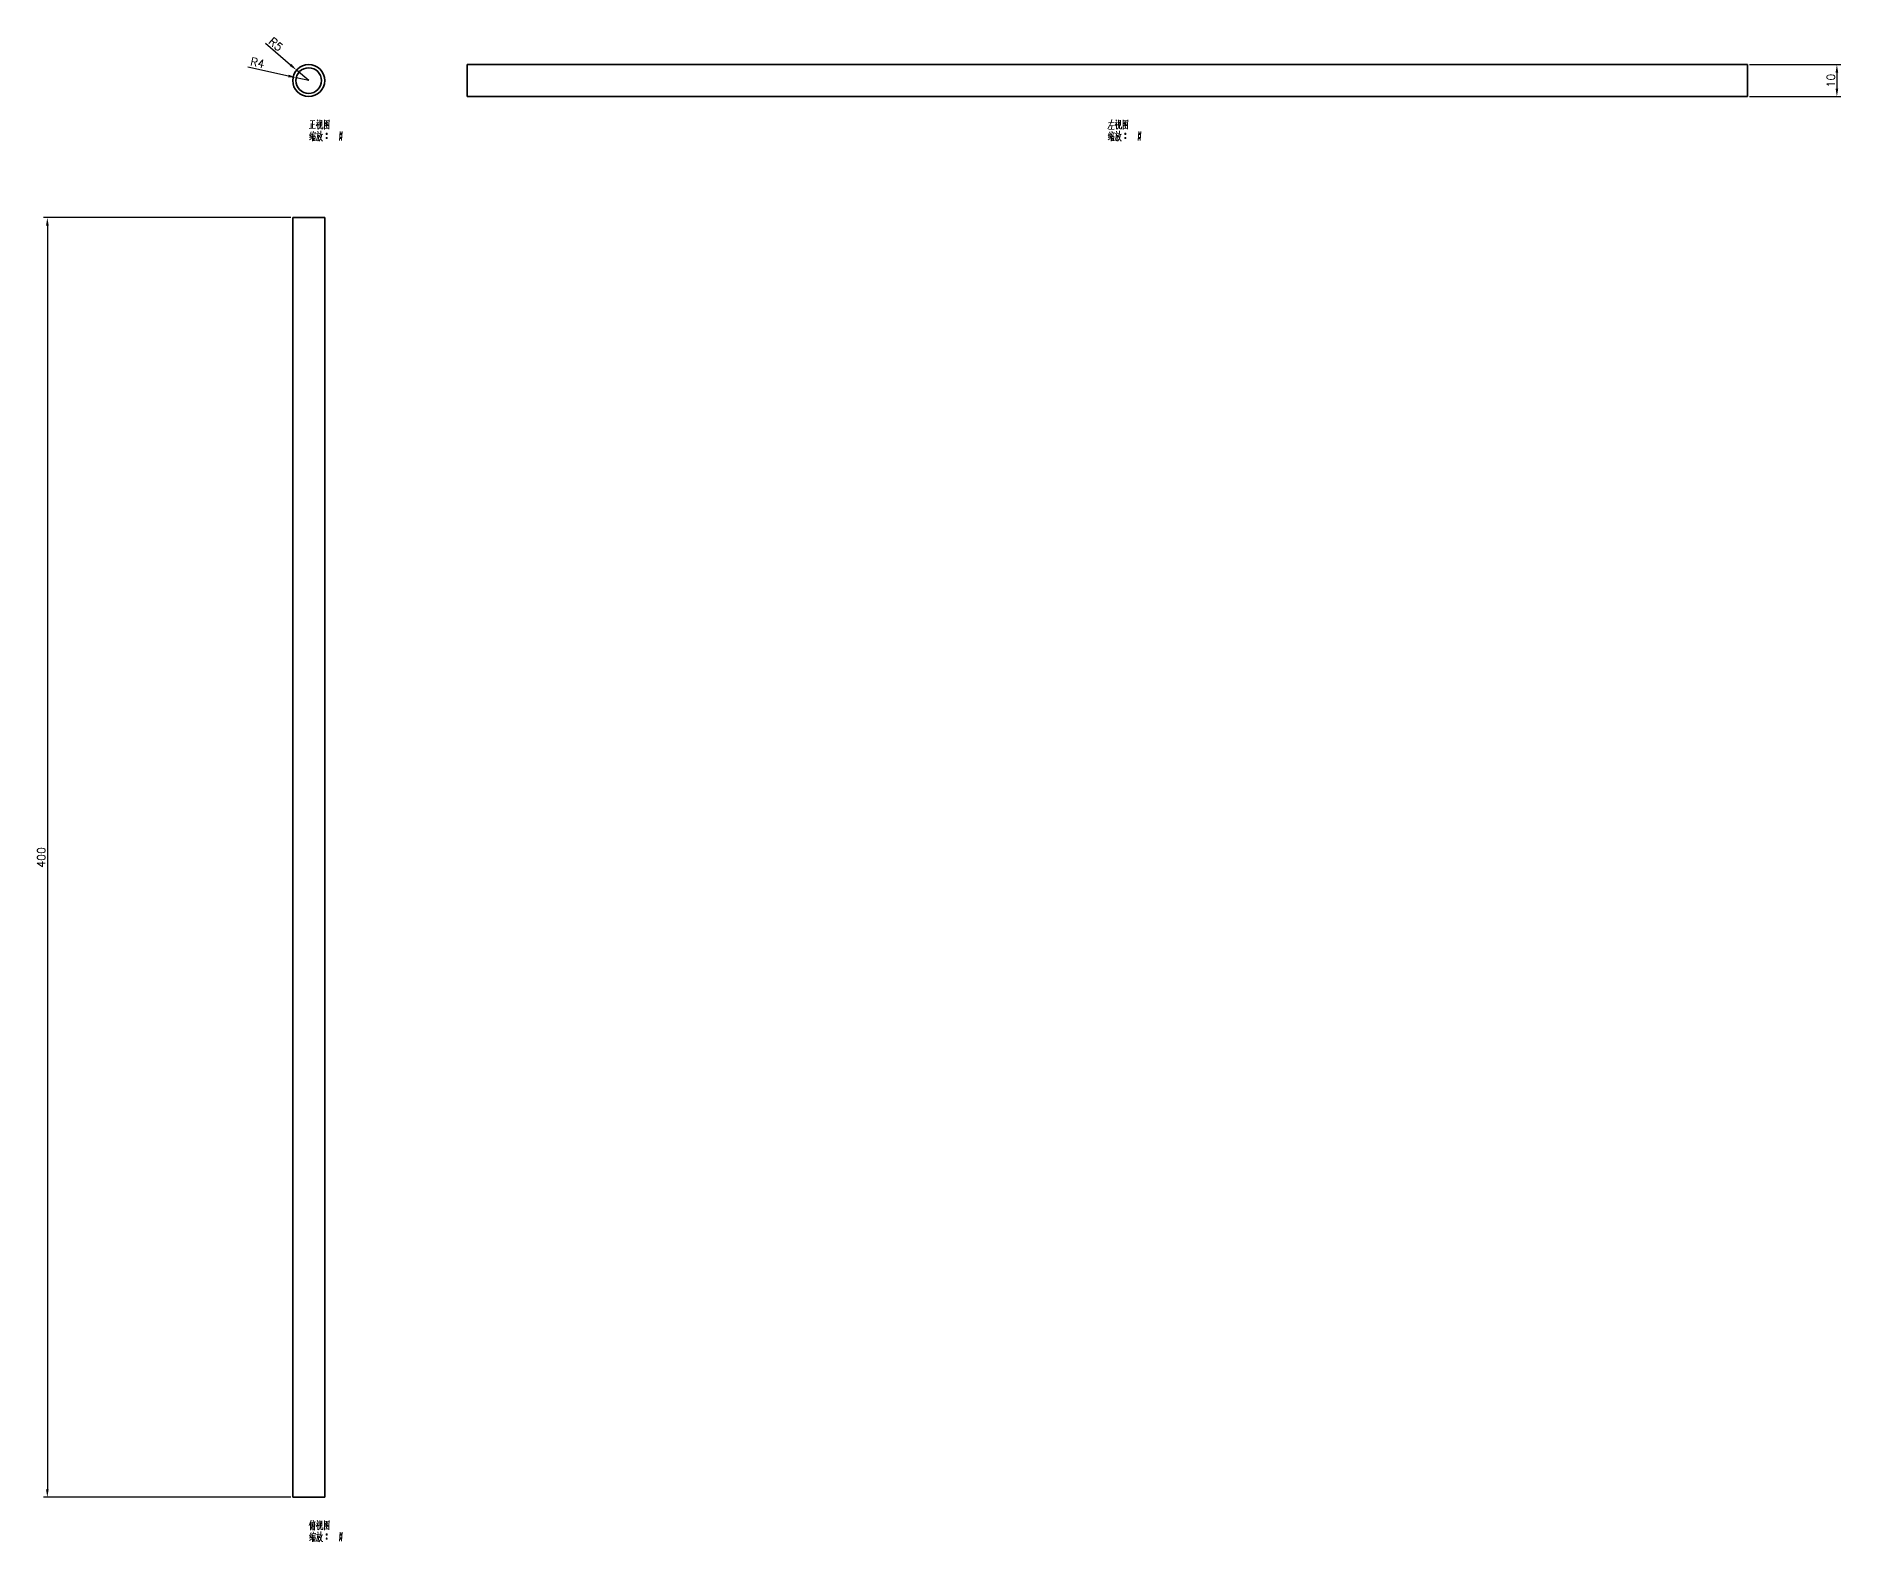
# Model space of a CAD drawing. Header units: millimetres. Extents: x 909 to 3350, y 832 to 1771.
# Drawn here: x 909 to 1473, y 832 to 1303 of the extents above; entities that cross this region are included whole.
import ezdxf

# ---------------------------------------------------------------- set-up
doc = ezdxf.new("R2010")
doc.units = ezdxf.units.MM
doc.header["$LTSCALE"] = 0.3
doc.layers.add('尺寸线', color=3, linetype='Continuous', lineweight=25)
doc.styles.get("Standard").update_dxf_attribs({"font": 'txt', "bigfont": 'gbcbig.shx'})
doc.dimstyles.new('ISO-25', dxfattribs={"dimtxt": 2.5, "dimasz": 2.5, "dimexe": 1.25, "dimexo": 0.625, "dimtad": 1, "dimtxsty": 'Standard', "dimcen": 2.5, "dimadec": 0, "dimazin": 0, "dimtfac": 1, "dimtmove": 0, "dimatfit": 3, "dimfxl": 1, "dimarcsym": 0})

# ---------------------------------------------------------------- blocks, each defined once
blk = doc.blocks.new('*D34')
at = {"layer": 'Defpoints', "color": 0, "transparency": 16777216}
for p in [(988.74, 1245.91), (912.08, 845.91), (988.74, 845.91)]:
    blk.add_point(p, dxfattribs=at)
at = {"layer": '尺寸线', "color": 0, "lineweight": -2, "transparency": 16777216}
for p, q in [((988.12, 1245.91), (910.83, 1245.91)), ((912.08, 1243.41), (912.08, 848.41)), ((988.12, 845.91), (910.83, 845.91))]:
    blk.add_line(p, q, dxfattribs=at)
at = {"layer": '尺寸线', "color": 0, "transparency": 16777216}
for points in [[(911.66, 1243.41), (912.5, 1243.41), (912.08, 1245.91)], [(911.66, 848.41), (912.5, 848.41), (912.08, 845.91)]]:
    blk.add_solid(points, dxfattribs=at)
at = {"layer": '尺寸线', "color": 0, "transparency": 16777216, "insert": (910.2, 1045.91), "char_height": 2.5, "attachment_point": 5, "rotation": 90}
blk.add_mtext('400', dxfattribs=at)
blk = doc.blocks.new('*D35')
at = {"layer": 'Defpoints', "color": 0, "transparency": 16777216}
for p in [(1443.31, 1293.74), (1443.31, 1283.74), (1471.27, 1283.74)]:
    blk.add_point(p, dxfattribs=at)
at = {"layer": '尺寸线', "color": 0, "lineweight": -2, "transparency": 16777216}
for p, q in [((1443.93, 1293.74), (1472.52, 1293.74)), ((1471.27, 1291.24), (1471.27, 1286.24)), ((1443.93, 1283.74), (1472.52, 1283.74))]:
    blk.add_line(p, q, dxfattribs=at)
at = {"layer": '尺寸线', "color": 0, "transparency": 16777216}
for points in [[(1470.86, 1291.24), (1471.69, 1291.24), (1471.27, 1293.74)], [(1470.86, 1286.24), (1471.69, 1286.24), (1471.27, 1283.74)]]:
    blk.add_solid(points, dxfattribs=at)
at = {"layer": '尺寸线', "color": 0, "transparency": 16777216, "insert": (1469.4, 1288.74), "char_height": 2.5, "attachment_point": 5, "rotation": 90}
blk.add_mtext('10', dxfattribs=at)
blk = doc.blocks.new('*D36')
at = {"layer": 'Defpoints', "color": 0, "transparency": 16777216}
for p in [(989.84, 1289.63), (993.74, 1288.74)]:
    blk.add_point(p, dxfattribs=at)
at = {"layer": '尺寸线', "color": 0, "lineweight": -2, "transparency": 16777216}
for p, q in [((974.72, 1293.08), (987.4, 1290.19)), ((993.74, 1288.74), (989.84, 1289.63))]:
    blk.add_line(p, q, dxfattribs=at)
at = {"layer": '尺寸线', "color": 0, "transparency": 16777216}
blk.add_solid([(987.5, 1290.59), (987.31, 1289.78), (989.84, 1289.63)], dxfattribs=at)
at = {"layer": '尺寸线', "color": 0, "transparency": 16777216, "insert": (977.77, 1294.31), "char_height": 2.5, "attachment_point": 5, "rotation": 347.1546}
blk.add_mtext('R4', dxfattribs=at)
blk = doc.blocks.new('*D37')
at = {"layer": 'Defpoints', "color": 0, "transparency": 16777216}
for p in [(989.96, 1292.01), (993.74, 1288.74)]:
    blk.add_point(p, dxfattribs=at)
at = {"layer": '尺寸线', "color": 0, "lineweight": -2, "transparency": 16777216}
for p, q in [((980.22, 1300.44), (988.07, 1293.65)), ((993.74, 1288.74), (989.96, 1292.01))]:
    blk.add_line(p, q, dxfattribs=at)
at = {"layer": '尺寸线', "color": 0, "transparency": 16777216}
blk.add_solid([(988.34, 1293.96), (987.8, 1293.33), (989.96, 1292.01)], dxfattribs=at)
at = {"layer": '尺寸线', "color": 0, "transparency": 16777216, "insert": (983.49, 1300.09), "char_height": 2.5, "attachment_point": 5, "rotation": 319.1454}
blk.add_mtext('R5', dxfattribs=at)

msp = doc.modelspace()

# ---------------------------------------------------------------- linework, layer by layer
at = {"color": 7, "lineweight": 35}
for p, q in [((1043.308, 1288.743), (1043.308, 1293.743)), ((1043.308, 1293.743), (1443.308, 1293.743)), ((1443.308, 1288.743), (1443.308, 1293.743)), ((1043.308, 1283.743), (1043.308, 1288.743)), ((1443.308, 1283.743), (1443.308, 1288.743)), ((1043.308, 1283.743), (1443.308, 1283.743)), ((988.742, 1245.906), (988.742, 845.906)), ((988.742, 1245.906), (998.742, 1245.906)), ((998.742, 1245.906), (998.742, 845.906)), ((988.742, 845.906), (998.742, 845.906))]:
    msp.add_line(p, q, dxfattribs=at)
at = {"color": 7, "lineweight": 13}
for points in [[(994.197, 1276.183), (995.702, 1276.253)], [(994.477, 1275.378), (994.477, 1273.803)], [(994.967, 1276.183), (994.967, 1275.028), (994.967, 1273.838)], [(994.967, 1275.063), (995.597, 1275.133)], [(996.787, 1275.798), (996.612, 1275.308), (996.122, 1274.573)], [(996.157, 1275.588), (996.717, 1275.658)], [(996.437, 1276.463), (996.717, 1276.043)], [(996.612, 1275.308), (996.612, 1273.523)], [(996.612, 1275.133), (996.927, 1274.818)], [(997.207, 1276.428), (997.207, 1274.748)], [(997.872, 1276.253), (997.207, 1276.183)], [(997.417, 1274.783), (997.242, 1274.153)], [(997.522, 1275.833), (997.417, 1274.783)], [(997.557, 1273.803), (997.557, 1274.888)], [(997.802, 1274.678), (997.872, 1276.358)], [(998.642, 1276.463), (998.642, 1274.993), (998.642, 1273.488)], [(998.642, 1276.428), (998.642, 1275.028), (998.642, 1273.628)], [(1000.112, 1276.288), (998.642, 1276.148)], [(998.712, 1274.538), (999.202, 1274.958)], [(999.412, 1276.008), (998.852, 1275.203)], [(999.167, 1275.448), (999.867, 1274.713)], [(999.202, 1275.658), (999.657, 1275.728)], [(999.202, 1274.958), (999.412, 1275.238)], [(999.272, 1274.748), (999.517, 1274.468)], [(999.412, 1275.238), (999.762, 1275.868)], [(999.867, 1274.713), (1000.042, 1274.748)], [(1000.077, 1273.663), (1000.077, 1275.028), (1000.112, 1276.428)], [(1244.008, 1274.573), (1243.448, 1273.698)], [(1243.658, 1275.553), (1245.478, 1275.693)], [(1244.463, 1275.623), (1244.008, 1274.573)], [(1244.148, 1274.643), (1245.233, 1274.748)], [(1244.673, 1276.568), (1244.463, 1275.623)], [(1244.673, 1274.678), (1244.638, 1273.488)], [(1246.353, 1275.798), (1246.178, 1275.308), (1245.688, 1274.573)], [(1245.723, 1275.588), (1246.283, 1275.658)], [(1246.003, 1276.463), (1246.283, 1276.043)], [(1246.178, 1275.308), (1246.178, 1273.523)], [(1246.178, 1275.133), (1246.493, 1274.818)], [(1246.773, 1276.428), (1246.773, 1274.748)], [(1247.438, 1276.253), (1246.773, 1276.183)], [(1246.983, 1274.783), (1246.808, 1274.153)], [(1247.088, 1275.833), (1246.983, 1274.783)], [(1247.123, 1273.803), (1247.123, 1274.888)], [(1247.368, 1274.678), (1247.438, 1276.358)], [(1248.208, 1276.463), (1248.208, 1274.993), (1248.208, 1273.488)], [(1248.208, 1276.428), (1248.208, 1275.028), (1248.208, 1273.628)], [(1249.678, 1276.288), (1248.208, 1276.148)], [(1248.278, 1274.538), (1248.768, 1274.958)], [(1248.978, 1276.008), (1248.418, 1275.203)], [(1248.733, 1275.448), (1249.433, 1274.713)], [(1248.768, 1275.658), (1249.223, 1275.728)], [(1248.768, 1274.958), (1248.978, 1275.238)], [(1248.838, 1274.748), (1249.083, 1274.468)], [(1248.978, 1275.238), (1249.328, 1275.868)], [(1249.433, 1274.713), (1249.608, 1274.748)], [(1249.643, 1273.663), (1249.643, 1275.028), (1249.678, 1276.428)], [(993.917, 1273.768), (995.877, 1273.873)], [(993.952, 1270.268), (994.652, 1270.653)], [(994.407, 1271.703), (993.987, 1271.563)], [(994.477, 1272.718), (994.022, 1271.633)], [(994.057, 1270.933), (994.582, 1271.108)], [(994.547, 1271.948), (994.092, 1270.933)], [(994.862, 1271.423), (994.547, 1270.933)], [(994.792, 1272.403), (994.687, 1271.843)], [(994.792, 1272.263), (995.842, 1272.403)], [(995.037, 1271.983), (994.862, 1271.423)], [(994.897, 1271.493), (994.897, 1269.778)], [(995.107, 1271.703), (995.807, 1271.808)], [(995.177, 1272.893), (995.352, 1272.508)], [(995.177, 1271.283), (995.212, 1269.883)], [(995.177, 1271.178), (995.702, 1271.248)], [(995.212, 1270.618), (995.597, 1270.688)], [(995.667, 1270.128), (995.247, 1270.058)], [(995.422, 1271.738), (995.352, 1271.178)], [(995.737, 1271.353), (995.667, 1269.953)], [(995.877, 1272.508), (995.737, 1272.053)], [(996.647, 1272.123), (996.542, 1271.213), (996.437, 1270.793), (996.122, 1269.918)], [(996.157, 1272.053), (997.207, 1272.193)], [(996.962, 1271.633), (996.857, 1270.793), (996.717, 1269.953), (996.507, 1270.233)], [(996.577, 1271.458), (996.962, 1271.528)], [(996.647, 1272.963), (996.752, 1272.403)], [(996.717, 1273.523), (996.997, 1273.803)], [(997.347, 1270.373), (996.962, 1269.848)], [(996.997, 1273.803), (997.242, 1274.153)], [(997.347, 1271.633), (997.172, 1271.073)], [(997.277, 1271.388), (997.837, 1269.953)], [(997.487, 1272.263), (997.347, 1271.633)], [(997.627, 1271.003), (997.347, 1270.373)], [(997.417, 1271.878), (998.117, 1272.018)], [(997.557, 1272.998), (997.487, 1272.263)], [(997.697, 1273.698), (997.557, 1273.803)], [(997.837, 1271.948), (997.627, 1271.003)], [(998.117, 1273.698), (997.697, 1273.698)], [(997.837, 1269.953), (998.152, 1269.953)], [(998.117, 1274.328), (998.117, 1273.698)], [(998.642, 1273.733), (1000.007, 1273.838)], [(999.167, 1274.363), (999.517, 1273.978)], [(999.167, 1272.088), (999.552, 1272.088)], [(999.167, 1270.828), (999.552, 1270.828)], [(999.202, 1272.193), (999.517, 1272.193)], [(999.202, 1271.948), (999.517, 1271.948)], [(999.202, 1270.933), (999.517, 1270.933)], [(999.202, 1270.688), (999.517, 1270.688)], [(1000.077, 1273.558), (1000.077, 1273.663), (1000.007, 1273.838)], [(1003.612, 1272.823), (1003.507, 1271.423), (1003.402, 1270.023)], [(1003.612, 1272.088), (1003.997, 1272.088)], [(1003.612, 1270.828), (1003.997, 1270.828)], [(1003.647, 1272.193), (1003.962, 1272.193)], [(1003.647, 1271.948), (1003.962, 1271.948)], [(1003.647, 1270.933), (1003.962, 1270.933)], [(1003.647, 1270.688), (1003.962, 1270.688)], [(1004.207, 1272.823), (1004.102, 1271.423), (1003.997, 1270.023)], [(1243.518, 1270.268), (1244.218, 1270.653)], [(1243.973, 1271.703), (1243.553, 1271.563)], [(1244.043, 1272.718), (1243.588, 1271.633)], [(1243.623, 1270.933), (1244.148, 1271.108)], [(1244.113, 1271.948), (1243.658, 1270.933)], [(1243.763, 1273.453), (1245.478, 1273.558)], [(1244.428, 1271.423), (1244.113, 1270.933)], [(1244.358, 1272.403), (1244.253, 1271.843)], [(1244.358, 1272.263), (1245.408, 1272.403)], [(1244.603, 1271.983), (1244.428, 1271.423)], [(1244.463, 1271.493), (1244.463, 1269.778)], [(1244.673, 1271.703), (1245.373, 1271.808)], [(1244.743, 1272.893), (1244.918, 1272.508)], [(1244.743, 1271.283), (1244.778, 1269.883)], [(1244.743, 1271.178), (1245.268, 1271.248)], [(1244.778, 1270.618), (1245.163, 1270.688)], [(1245.233, 1270.128), (1244.813, 1270.058)], [(1244.988, 1271.738), (1244.918, 1271.178)], [(1245.303, 1271.353), (1245.233, 1269.953)], [(1245.443, 1272.508), (1245.303, 1272.053)], [(1246.213, 1272.123), (1246.108, 1271.213), (1246.003, 1270.793), (1245.688, 1269.918)], [(1245.723, 1272.053), (1246.773, 1272.193)], [(1246.528, 1271.633), (1246.423, 1270.793), (1246.283, 1269.953), (1246.073, 1270.233)], [(1246.143, 1271.458), (1246.528, 1271.528)], [(1246.213, 1272.963), (1246.318, 1272.403)], [(1246.283, 1273.523), (1246.563, 1273.803)], [(1246.913, 1270.373), (1246.528, 1269.848)], [(1246.563, 1273.803), (1246.808, 1274.153)], [(1246.913, 1271.633), (1246.738, 1271.073)], [(1246.843, 1271.388), (1247.403, 1269.953)], [(1247.053, 1272.263), (1246.913, 1271.633)], [(1247.193, 1271.003), (1246.913, 1270.373)], [(1246.983, 1271.878), (1247.683, 1272.018)], [(1247.123, 1272.998), (1247.053, 1272.263)], [(1247.263, 1273.698), (1247.123, 1273.803)], [(1247.403, 1271.948), (1247.193, 1271.003)], [(1247.683, 1273.698), (1247.263, 1273.698)], [(1247.403, 1269.953), (1247.718, 1269.953)], [(1247.683, 1274.328), (1247.683, 1273.698)], [(1248.208, 1273.733), (1249.573, 1273.838)], [(1248.733, 1274.363), (1249.083, 1273.978)], [(1248.733, 1272.088), (1249.118, 1272.088)], [(1248.733, 1270.828), (1249.118, 1270.828)], [(1248.768, 1272.193), (1249.083, 1272.193)], [(1248.768, 1271.948), (1249.083, 1271.948)], [(1248.768, 1270.933), (1249.083, 1270.933)], [(1248.768, 1270.688), (1249.083, 1270.688)], [(1249.643, 1273.558), (1249.643, 1273.663), (1249.573, 1273.838)], [(1253.178, 1272.823), (1253.073, 1271.423), (1252.968, 1270.023)], [(1253.178, 1272.088), (1253.563, 1272.088)], [(1253.178, 1270.828), (1253.563, 1270.828)], [(1253.213, 1272.193), (1253.528, 1272.193)], [(1253.213, 1271.948), (1253.528, 1271.948)], [(1253.213, 1270.933), (1253.528, 1270.933)], [(1253.213, 1270.688), (1253.528, 1270.688)], [(1253.773, 1272.823), (1253.668, 1271.423), (1253.563, 1270.023)], [(994.547, 838.731), (993.847, 837.121)], [(994.477, 834.881), (994.022, 833.796)], [(994.302, 838.066), (994.302, 836.841), (994.302, 835.581)], [(994.582, 836.316), (994.407, 835.686)], [(994.687, 836.946), (994.582, 836.316)], [(994.722, 838.241), (994.687, 836.946)], [(994.722, 837.996), (995.842, 838.171)], [(995.002, 837.366), (994.757, 836.911)], [(995.107, 837.891), (995.002, 837.366)], [(995.002, 837.366), (995.002, 835.616)], [(995.107, 838.696), (995.317, 838.206)], [(995.107, 837.191), (995.912, 837.331)], [(995.177, 836.946), (995.317, 836.526)], [(995.177, 835.056), (995.352, 834.671)], [(995.562, 835.581), (995.282, 836.036)], [(995.562, 837.996), (995.562, 836.806), (995.562, 835.581)], [(995.877, 834.671), (995.737, 834.216)], [(996.787, 837.961), (996.612, 837.471), (996.122, 836.736)], [(996.157, 837.751), (996.717, 837.821)], [(996.437, 838.626), (996.717, 838.206)], [(996.612, 837.471), (996.612, 835.686)], [(996.612, 837.296), (996.927, 836.981)], [(996.647, 835.126), (996.752, 834.566)], [(996.717, 835.686), (996.997, 835.966)], [(996.997, 835.966), (997.242, 836.316)], [(997.207, 838.591), (997.207, 836.911)], [(997.872, 838.416), (997.207, 838.346)], [(997.417, 836.946), (997.242, 836.316)], [(997.522, 837.996), (997.417, 836.946)], [(997.557, 835.161), (997.487, 834.426)], [(997.557, 835.966), (997.557, 837.051)], [(997.697, 835.861), (997.557, 835.966)], [(998.117, 835.861), (997.697, 835.861)], [(997.802, 836.841), (997.872, 838.521)], [(998.117, 836.491), (998.117, 835.861)], [(998.642, 838.626), (998.642, 837.156), (998.642, 835.651)], [(998.642, 838.591), (998.642, 837.191), (998.642, 835.791)], [(1000.112, 838.451), (998.642, 838.311)], [(998.642, 835.896), (1000.007, 836.001)], [(998.712, 836.701), (999.202, 837.121)], [(999.412, 838.171), (998.852, 837.366)], [(999.167, 837.611), (999.867, 836.876)], [(999.167, 836.526), (999.517, 836.141)], [(999.202, 837.821), (999.657, 837.891)], [(999.202, 837.121), (999.412, 837.401)], [(999.272, 836.911), (999.517, 836.631)], [(999.412, 837.401), (999.762, 838.031)], [(999.867, 836.876), (1000.042, 836.911)], [(1000.077, 835.721), (1000.077, 835.826), (1000.007, 836.001)], [(1000.077, 835.826), (1000.077, 837.191), (1000.112, 838.591)], [(1003.612, 834.986), (1003.507, 833.586), (1003.402, 832.186)], [(1004.207, 834.986), (1004.102, 833.586), (1003.997, 832.186)], [(993.952, 832.431), (994.652, 832.816)], [(994.407, 833.866), (993.987, 833.726)], [(994.057, 833.096), (994.582, 833.271)], [(994.547, 834.111), (994.092, 833.096)], [(994.862, 833.586), (994.547, 833.096)], [(994.792, 834.566), (994.687, 834.006)], [(994.792, 834.426), (995.842, 834.566)], [(995.037, 834.146), (994.862, 833.586)], [(994.897, 833.656), (994.897, 831.941)], [(995.107, 833.866), (995.807, 833.971)], [(995.177, 833.446), (995.212, 832.046)], [(995.177, 833.341), (995.702, 833.411)], [(995.212, 832.781), (995.597, 832.851)], [(995.667, 832.291), (995.247, 832.221)], [(995.422, 833.901), (995.352, 833.341)], [(995.737, 833.516), (995.667, 832.116)], [(996.647, 834.286), (996.542, 833.376), (996.437, 832.956), (996.122, 832.081)], [(996.157, 834.216), (997.207, 834.356)], [(996.962, 833.796), (996.857, 832.956), (996.717, 832.116), (996.507, 832.396)], [(996.577, 833.621), (996.962, 833.691)], [(997.347, 832.536), (996.962, 832.011)], [(997.347, 833.796), (997.172, 833.236)], [(997.277, 833.551), (997.837, 832.116)], [(997.487, 834.426), (997.347, 833.796)], [(997.627, 833.166), (997.347, 832.536)], [(997.417, 834.041), (998.117, 834.181)], [(997.837, 834.111), (997.627, 833.166)], [(997.837, 832.116), (998.152, 832.116)], [(999.167, 834.251), (999.552, 834.251)], [(999.167, 832.991), (999.552, 832.991)], [(999.202, 834.356), (999.517, 834.356)], [(999.202, 834.111), (999.517, 834.111)], [(999.202, 833.096), (999.517, 833.096)], [(999.202, 832.851), (999.517, 832.851)], [(1003.612, 834.251), (1003.997, 834.251)], [(1003.612, 832.991), (1003.997, 832.991)], [(1003.647, 834.356), (1003.962, 834.356)], [(1003.647, 834.111), (1003.962, 834.111)], [(1003.647, 833.096), (1003.962, 833.096)], [(1003.647, 832.851), (1003.962, 832.851)]]:
    msp.add_lwpolyline(points, dxfattribs=at)
for points in [[(999.272, 1271.878), (999.447, 1271.878), (999.552, 1271.983), (999.552, 1272.158), (999.447, 1272.263), (999.272, 1272.263), (999.167, 1272.158), (999.167, 1271.983)], [(999.272, 1270.618), (999.447, 1270.618), (999.552, 1270.723), (999.552, 1270.898), (999.447, 1271.003), (999.272, 1271.003), (999.167, 1270.898), (999.167, 1270.723)], [(1003.717, 1271.878), (1003.892, 1271.878), (1003.997, 1271.983), (1003.997, 1272.158), (1003.892, 1272.263), (1003.717, 1272.263), (1003.612, 1272.158), (1003.612, 1271.983)], [(1003.717, 1270.618), (1003.892, 1270.618), (1003.997, 1270.723), (1003.997, 1270.898), (1003.892, 1271.003), (1003.717, 1271.003), (1003.612, 1270.898), (1003.612, 1270.723)], [(1248.838, 1271.878), (1249.013, 1271.878), (1249.118, 1271.983), (1249.118, 1272.158), (1249.013, 1272.263), (1248.838, 1272.263), (1248.733, 1272.158), (1248.733, 1271.983)], [(1248.838, 1270.618), (1249.013, 1270.618), (1249.118, 1270.723), (1249.118, 1270.898), (1249.013, 1271.003), (1248.838, 1271.003), (1248.733, 1270.898), (1248.733, 1270.723)], [(1253.283, 1271.878), (1253.458, 1271.878), (1253.563, 1271.983), (1253.563, 1272.158), (1253.458, 1272.263), (1253.283, 1272.263), (1253.178, 1272.158), (1253.178, 1271.983)], [(1253.283, 1270.618), (1253.458, 1270.618), (1253.563, 1270.723), (1253.563, 1270.898), (1253.458, 1271.003), (1253.283, 1271.003), (1253.178, 1270.898), (1253.178, 1270.723)], [(999.272, 834.041), (999.447, 834.041), (999.552, 834.146), (999.552, 834.321), (999.447, 834.426), (999.272, 834.426), (999.167, 834.321), (999.167, 834.146)], [(999.272, 832.781), (999.447, 832.781), (999.552, 832.886), (999.552, 833.061), (999.447, 833.166), (999.272, 833.166), (999.167, 833.061), (999.167, 832.886)], [(1003.717, 834.041), (1003.892, 834.041), (1003.997, 834.146), (1003.997, 834.321), (1003.892, 834.426), (1003.717, 834.426), (1003.612, 834.321), (1003.612, 834.146)], [(1003.717, 832.781), (1003.892, 832.781), (1003.997, 832.886), (1003.997, 833.061), (1003.892, 833.166), (1003.717, 833.166), (1003.612, 833.061), (1003.612, 832.886)]]:
    msp.add_lwpolyline(points, close=True, dxfattribs=at)
at = {"color": 7, "lineweight": 35}
for radius in [5, 4]:
    msp.add_circle((993.742, 1288.743), radius, dxfattribs=at)

# ---------------------------------------------------------------- dimensions: what is measured, and where the dimension line sits
at = {"layer": '尺寸线'}
for mpoint, picture, middle in [((989.96, 1292.013), '*D37', (982.264, 1298.669)), ((989.842, 1289.632), '*D36', (977.357, 1292.479))]:
    dim = msp.add_radius_dim(center=(993.742, 1288.743), mpoint=mpoint, dimstyle='ISO-25', dxfattribs=at)
    dim.commit()
    dim.dimension.update_dxf_attribs({"geometry": picture, "text_midpoint": middle, "dimtype": 164})
for base, p1, p2, picture, middle in [((1471.275, 1283.743), (1443.308, 1293.743), (1443.308, 1283.743), '*D35', (1469.4, 1288.743)), ((912.08, 845.906), (988.742, 1245.906), (988.742, 845.906), '*D34', (910.205, 1045.906))]:
    dim = msp.add_linear_dim(base=base, p1=p1, p2=p2, angle=90, dimstyle='ISO-25', dxfattribs=at)
    dim.commit()
    dim.dimension.update_dxf_attribs({"geometry": picture, "text_midpoint": middle})

doc.saveas('drawing.dxf')
